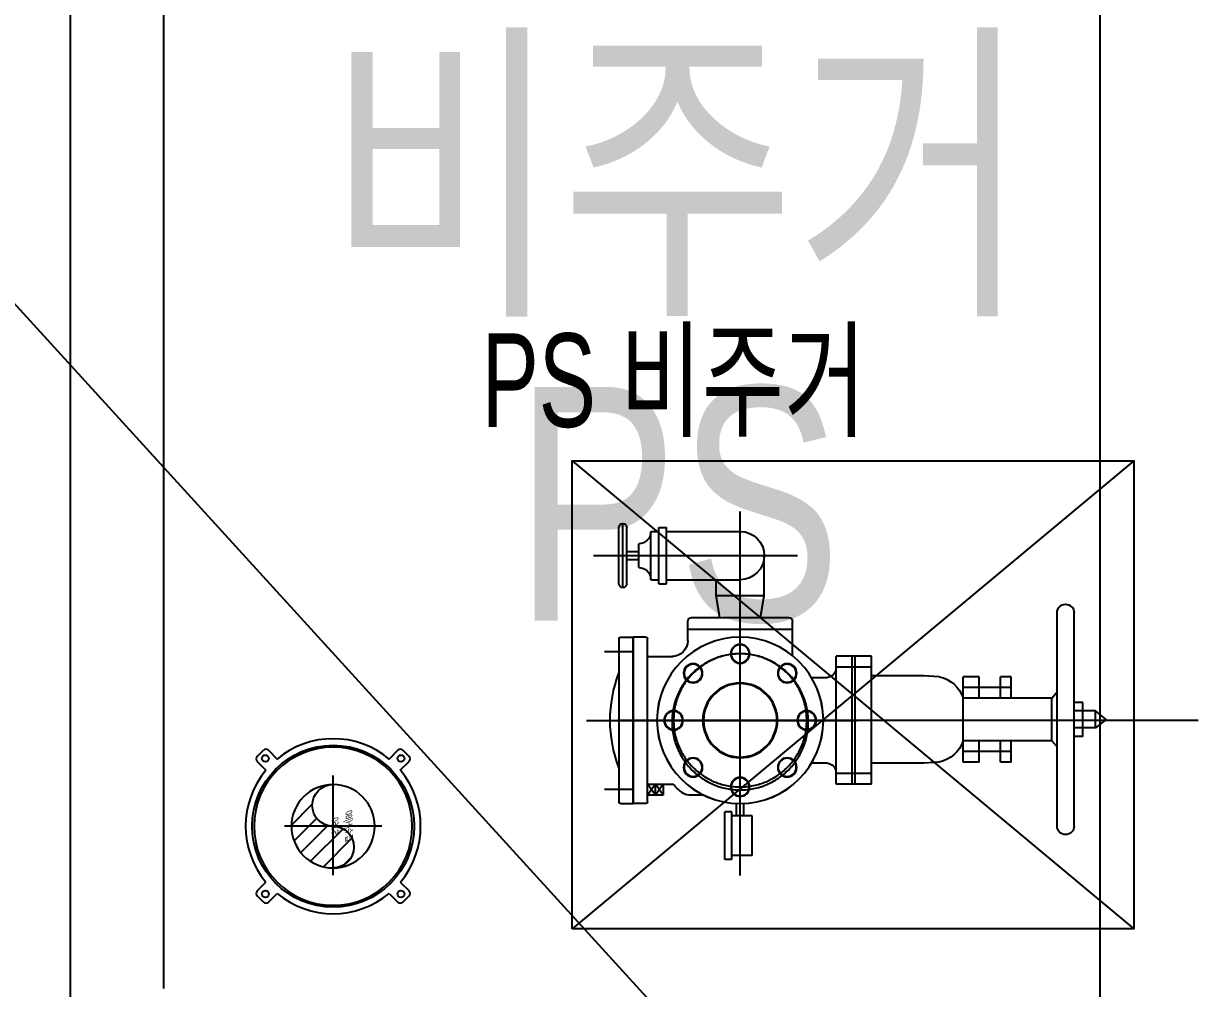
# Model space of a CAD drawing. Header units: millimetres. Extents: x 0 to 1390178, y 0 to 110113.
# Drawn here: x 552522 to 553780, y 32901 to 33932 of the extents above; entities that cross this region are included whole.
import ezdxf
from ezdxf.enums import TextEntityAlignment as Align
from ezdxf.xclip import XClip

# ---------------------------------------------------------------- set-up
doc = ezdxf.new("R2010")
doc.units = ezdxf.units.MM
doc.header["$LTSCALE"] = 100
doc.header["$XCLIPFRAME"] = 0
doc.linetypes.add('X - 평면도$0$CEN', pattern=[62, 60, -1, 0, -1])
doc.linetypes.add('X - 평면도$0$CENTER', pattern=[65, 60, -2, 1, -2])
doc.layers.get('DEFPOINTS').update_dxf_attribs({"color": 145})
for name, color, linetype in [('AA-XXXX-TEXT', 3, 'Continuous'), ('X - 평면도$0$A-CEN', 1, 'X - 평면도$0$CEN'), ('X - 평면도$0$AA-WAXM-CONC', 2, 'Continuous'), ('X - 평면도$0$AA-XXXX-CNTL', 1, 'X - 평면도$0$CEN'), ('X - 평면도$0$CENTER', 1, 'X - 평면도$0$CENTER'), ('X - 평면도$0$슬리브', 7, 'Continuous')]:
    doc.layers.add(name, color=color, linetype=linetype)
doc.layers.add('X - 평면도$0$DEFPOINT', color=163, linetype='Continuous', plot=False)
doc.styles.add('HAUD01', font='Dotum.ttf')
doc.styles.add('X - 평면도$0$HAUD01', font='Dotum.ttf')
doc.styles.add('X - 평면도$0$휴먼', font='', dxfattribs={"width": 0.65})
doc.styles.get('X - 평면도$0$휴먼').set_extended_font_data('Expo M')

# ---------------------------------------------------------------- blocks, each defined once
blk = doc.blocks.new('*U842')
at = {"color": 0}
for p, q in [((-8.4, 106.3), (-8.4, 93.1)), ((-4.7, 110.1), (4.7, 110.1)), ((8.4, 106.3), (8.4, 93.1)), ((-110.1, 4.7), (-110.1, -4.7)), ((-106.3, 8.4), (-93.1, 8.4)), ((93.1, 8.4), (106.3, 8.4)), ((110.1, -4.7), (110.1, 4.7)), ((-106.3, -8.4), (-93.1, -8.4)), ((93.1, -8.4), (106.3, -8.4)), ((-8.4, -93.1), (-8.4, -106.3)), ((8.4, -93.1), (8.4, -106.3)), ((-4.7, -110.1), (4.7, -110.1))]:
    blk.add_line(p, q, dxfattribs=at)
for centre, radius in [((0, 102.4), 3.67), ((0, 0), 86.5), ((-102.4, 0), 3.67), ((102.4, 0), 3.67), ((0, -102.4), 3.67)]:
    blk.add_circle(centre, radius, dxfattribs=at)
for centre, radius, start, end in [((-4.7, 106.3), 3.74, 90, 180), ((4.7, 106.3), 3.74, 0, 90), ((0, 0), 93.5, 95.1636, 174.8364), ((0, 0), 93.5, 5.1636, 84.8364), ((-106.3, 4.7), 3.74, 90, 180), ((106.3, 4.7), 3.74, 0, 90), ((-106.3, -4.7), 3.74, 180, 270), ((0, 0), 93.5, 185.1636, 264.8364), ((0, 0), 93.5, 275.1636, 354.8364), ((106.3, -4.7), 3.74, 270, 0), ((-4.7, -106.3), 3.74, 180, 270), ((4.7, -106.3), 3.74, 270, 0)]:
    blk.add_arc(centre, radius, start, end, dxfattribs=at)
blk = doc.blocks.new('*X844')
at = {"color": 0}
for p, q in [((2879.542, 10374.874), (2880.226, 10375.558)), ((2879.581, 10375.355), (2879.765, 10375.538)), ((2879.674, 10374.564), (2880.454, 10375.344)), ((2879.882, 10374.33), (2880.531, 10374.979)), ((2880.163, 10374.169), (2880.706, 10374.712)), ((2880.542, 10374.106), (2881.042, 10374.606))]:
    blk.add_line(p, q, dxfattribs=at)
blk = doc.blocks.new('X - 평면도$0$b-sec')
at = {"color": 1}
for p, q in [((0, 1.086), (0, -0.081)), ((-0.587, 0.5), (0.608, 0.5))]:
    blk.add_line(p, q, dxfattribs=at)
at = {"color": 0}
blk.add_circle((0, 0.5), 0.5, dxfattribs=at)
at = {"color": 1}
for centre, start, end in [((-0.25, 0.5), 0, 180), ((0.25, 0.5), 180, 0)]:
    blk.add_arc(centre, 0.25, start, end, dxfattribs=at)
at = {"color": 1, "xscale": 0.5, "yscale": 0.5, "zscale": 0.5}
blk.add_blockref('*X844', (-1440.257, -5187.053), dxfattribs=at)
blk = doc.blocks.new('X - 평면도$0$A$C03A3519A')
at = {"layer": 'X - 평면도$0$슬리브'}
blk.add_circle((0, 0), 84.5, dxfattribs=at)
at = {"layer": 'X - 평면도$0$슬리브', "xscale": -1, "rotation": 224.9999999994105}
blk.add_blockref('*U842', (0, 0), dxfattribs=at)
at = {"layer": 'X - 평면도$0$슬리브', "xscale": 89.1, "yscale": 89.1, "zscale": 89.1}
blk.add_blockref('X - 평면도$0$b-sec', (0, -44.6), dxfattribs=at)
at = {"layer": 'X - 평면도$0$슬리브', "style": 'X - 평면도$0$휴먼', "oblique": 20, "width": 0.8}
for s, p in [('급수[H]80', (-17.7, 13.3, 0)), ('S150', (-10.3, -1.5))]:
    blk.add_text(s, height=7.03, dxfattribs=at).set_placement(p)
blk = doc.blocks.new('X - 평면도$0$os80e')
at = {"color": 0}
for p, q in [((-146.7, 507.4), (-156.9, 494.5)), ((-146.7, 507.4), (-136.4, 494.5)), ((-156.9, 494.5), (-156.9, 468.9)), ((-156.9, 494.5), (-136.4, 494.5)), ((-136.4, 494.5), (-136.4, 468.9)), ((-274.9, 468.9), (-18.5, 468.9)), ((-167.2, 479.2), (-167.2, 468.9)), ((-167.2, 479.2), (-126.2, 479.2)), ((-126.2, 479.2), (-126.2, 468.9)), ((-274.9, 448.4), (-18.5, 448.4)), ((-172.3, 442), (-179.7, 448.4)), ((-172.3, 442), (-172.3, 335.4)), ((-172.3, 442), (-121, 442)), ((-121, 442), (-113.7, 448.4)), ((-121, 442), (-121, 335.4)), ((-198, 393.1), (-198, 380.3)), ((-198, 393.1), (-172.3, 393.1)), ((-185.1, 393.1), (-185.1, 335.4)), ((-121, 393.1), (-95.4, 393.1)), ((-108.2, 393.1), (-108.2, 335.4)), ((-95.4, 393.1), (-95.4, 380.3)), ((-198, 380.3), (-172.3, 380.3)), ((-121, 380.3), (-95.4, 380.3)), ((-198, 354.7), (-172.3, 354.7)), ((-198, 354.7), (-198, 335.4)), ((-121, 354.7), (-95.4, 354.7)), ((-95.4, 354.7), (-95.4, 335.4)), ((-198, 335.4), (-172.3, 335.4)), ((-172.3, 335.4), (-121, 335.4)), ((-121, 335.4), (-95.4, 335.4)), ((-198, 306.8), (-199.1, 287.6)), ((-95.4, 306.8), (-94.3, 287.6)), ((-199.1, 287.6), (-199.1, 225.1)), ((-94.3, 287.6), (-94.3, 225.1)), ((-224.7, 225.1), (-70.8, 225.1)), ((-224.7, 225.1), (-224.7, 182.8)), ((-211.9, 225.1), (-211.9, 182.8)), ((-83.7, 225.1), (-83.7, 182.8)), ((-70.8, 225.1), (-70.8, 182.8)), ((-224.7, 205.8), (-70.8, 205.8)), ((-224.7, 202), (-70.8, 202)), ((-224.7, 182.8), (-70.8, 182.8)), ((-199.1, 172.4), (-199.1, 153.2)), ((-96.5, 172.4), (-96.5, 153.2))]:
    blk.add_line(p, q, dxfattribs=at)
for centre, radius in [((-147.8, 67.4), 100), ((-147.8, 147.4), 10.9), ((-204.3, 123.9), 10.9), ((-91.2, 123.9), 10.9), ((-147.8, 67.4), 44.1), ((-227.8, 67.4), 10.9), ((-67.8, 67.4), 10.9), ((-204.3, 10.8), 10.9), ((-91.2, 10.8), 10.9), ((-147.8, -12.6), 10.9)]:
    blk.add_circle(centre, radius, dxfattribs=at)
for centre, radius, start, end in [((-274.9, 458.6), 10.3, 90, 270), ((-18.5, 458.6), 10.3, 270, 90), ((-160.2, 298.7), 38.7, 108.3335, 167.9167), ((-133.2, 298.7), 38.7, 12.0833, 71.6665), ((-211.8, 170.1), 12.9, 10.1778, 77.5123), ((-83.7, 170.1), 12.9, 102.4877, 169.8222)]:
    blk.add_arc(centre, radius, start, end, dxfattribs=at)
at = {"layer": 'X - 평면도$0$CENTER', "color": 1}
blk.add_line((-147.8, 618), (-147.8, -79.9), dxfattribs=at)
blk.add_circle((-149.6, 67.4), 81.9, dxfattribs=at)
blk = doc.blocks.new('X - 평면도$0$AL80P')
at = {"color": 0}
for p, q in [((77.6, 63.1), (119, 63.1)), ((109.5, -63.1), (109.5, 63.1)), ((123.8, -58.3), (123.8, 58.3)), ((123.8, 24.3), (149.8, 29)), ((149.8, 29), (198.1, 29)), ((149.8, 29), (149.8, -29)), ((-162.4, 14.3), (-162.4, -10)), ((-162.4, 14.3), (-114.8, 14.3)), ((-114.8, 14.3), (-114.8, -10)), ((-114.8, 4.3), (-99.9, 4.3)), ((169, -88.4), (169, 0)), ((227.1, -88.4), (227.1, 0)), ((-167.1, -10), (-110, -10)), ((-167.1, -10), (-167.1, -18.6)), ((-114.8, -4.3), (-99.9, -4.3)), ((-110, -10), (-110, -18.6)), ((-167.1, -18.6), (-110, -18.6)), ((123.8, -24.3), (149.8, -29)), ((149.8, -29), (169, -29)), ((-89.8, -44.1), (-89.8, -61.1)), ((95.8, -63.1), (119, -63.1)), ((-76.8, -111.4), (-76.8, -80.7)), ((76.8, -111.4), (76.8, -80.7)), ((-76.8, -92.4), (-89.8, -92.4)), ((-89.8, -92.4), (-89.8, -111.4)), ((-89.8, -92.4), (-76.8, -101.9)), ((-76.8, -92.4), (-89.8, -101.9)), ((164.3, -88.4), (231.9, -88.4)), ((164.3, -97.9), (164.3, -88.4)), ((164.3, -97.9), (231.9, -97.9)), ((169, -107.4), (169, -97.9)), ((227.1, -107.4), (227.1, -97.9)), ((231.9, -97.9), (231.9, -88.4)), ((-98.1, -111.4), (98.1, -111.4)), ((-89.8, -101.9), (-76.8, -101.9)), ((-89.8, -101.9), (-76.8, -111.4)), ((-76.8, -101.9), (-89.8, -111.4)), ((169, -107.4), (227.1, -107.4)), ((-100, -113.3), (-100, -128.6)), ((100, -113.3), (100, -128.6)), ((183.8, -121.7), (212.4, -121.7)), ((193.3, -136.2), (193.3, -121.7)), ((202.9, -136.2), (202.9, -121.7)), ((-100, -128.6), (100, -128.6)), ((100, -128.6), (-100, -128.6)), ((-100, -143.8), (-100, -128.6)), ((100, -143.8), (100, -128.6)), ((164.3, -136.2), (231.9, -136.2)), ((98.1, -145.7), (-98.1, -145.7)), ((164.3, -145.7), (231.9, -145.7))]:
    blk.add_line(p, q, dxfattribs=at)
for centre, radius in [((0, 0), 100), ((0, 80), 11.5), ((-56.6, 56.6), 11.5), ((56.6, 56.6), 11.5), ((0, 0), 45), ((-80, 0), 11.5), ((80, 0), 11.5), ((-56.6, -56.6), 11.5), ((56.6, -56.6), 11.5), ((0, -80), 11.5)]:
    blk.add_circle(centre, radius, dxfattribs=at)
for centre, radius, start, end in [((119, 58.3), 4.76, 0, 90), ((198.1, 0), 29, 0, 180), ((-75.5, -61.1), 14.3, 180, 218.996), ((0, 0), 111.4, 218.996, 226.4168), ((95.8, -82.1), 19, 90, 180), ((119, -58.3), 4.76, 270, 0), ((-98.1, -113.3), 1.9, 90, 180), ((98.1, -113.3), 1.9, 0, 90), ((169.5, -121.7), 14.3, 0, 90), ((226.7, -121.7), 14.3, 90, 180), ((164.3, -141), 4.76, 90, 270), ((231.9, -141), 4.76, 270, 90), ((-98.1, -143.8), 1.9, 180, 270), ((0, 0), 156.3, 248.7515, 291.2485), ((98.1, -143.8), 1.9, 270, 0)]:
    blk.add_arc(centre, radius, start, end, dxfattribs=at)
at = {"layer": 'X - 평면도$0$CENTER'}
for p, q in [((0, -184.8), (0, 140.1)), ((0, 100), (0, -100)), ((198.1, -176.2), (198.1, 69.1)), ((-186.5, 0), (-67.1, 0)), ((-67.1, 0), (251.2, 0)), ((0, -77.1), (0, -128.6)), ((-82.9, -162.9), (-82.9, -128.6)), ((0, -169.3), (0, -128.6)), ((82.9, -162.9), (82.9, -128.6)), ((159.5, -141), (236.7, -141))]:
    blk.add_line(p, q, dxfattribs=at)
blk.add_circle((0, 0), 80, dxfattribs=at)
blk = doc.blocks.new('X - 평면도$0$2F PL')
at = {"layer": 'DEFPOINTS'}
blk.add_line((0, 0), (-19177.2, 21040.9), dxfattribs=at)
at = {"layer": 'X - 평면도$0$A-CEN'}
blk.add_line((-14817.2, 13150.9), (-14817.2, 18490.9), dxfattribs=at)
at = {"layer": 'X - 평면도$0$AA-WAXM-CONC'}
blk.add_line((-14717.2, 15590.9), (-14717.2, 16890.9), dxfattribs=at)
at = {"layer": 'X - 평면도$0$DEFPOINT', "ltscale": 2}
for p, q in [((-13680.9, 16154.7), (-14280.9, 15654.7)), ((-14280.9, 16154.7), (-13680.9, 15654.7))]:
    blk.add_line(p, q, dxfattribs=at)
blk.add_lwpolyline([(-14280.9, 15654.7), (-14280.9, 16154.7), (-13680.9, 16154.7), (-13680.9, 15654.7), (-14280.9, 15654.7)], close=True, dxfattribs=at)
at = {"layer": 'X - 평면도$0$DEFPOINT', "ltscale": 3, "xscale": -0.888888888063713, "yscale": 0.8888888880610462, "zscale": 0.888888888888889, "rotation": 270.0001403523827}
for name, p in [('X - 평면도$0$AL80P', (-14101.5, 15877.4)), ('X - 평면도$0$os80e', (-14161.4, 16008.8))]:
    blk.add_blockref(name, p, dxfattribs=at)
at = {"layer": 'X - 평면도$0$DEFPOINT', "xscale": -1, "rotation": 270}
blk.add_blockref('X - 평면도$0$A$C03A3519A', (-14536.4, 15764.3), dxfattribs=at)
at = {"layer": 'X - 평면도$0$DEFPOINT', "style": 'X - 평면도$0$HAUD01', "width": 0.7}
blk.add_text('PS 비주거', height=100, dxfattribs=at).set_placement((-14172.2, 16240.9), align=Align.MIDDLE_CENTER)
blk = doc.blocks.new('X - 평면도', base_point=(-475.4, -286.7))
at = {"layer": 'X - 평면도$0$AA-XXXX-CNTL'}
blk.add_line((824922, 68689.6), (824922, 42623.1), dxfattribs=at)
blk.add_blockref('X - 평면도$0$2F PL', (838639.2, 33202.2))

msp = doc.modelspace()

# ---------------------------------------------------------------- block references
ref = msp.add_blockref('X - 평면도', (-271725.3, -16179.1))
XClip(ref).set_block_clipping_path([(775249.9173510048, 15892.4063044167), (859249.9173510048, 75292.4063044167)])

# ---------------------------------------------------------------- next in the draw order: texts
at = {"layer": 'AA-XXXX-TEXT', "style": 'HAUD01', "width": 0.8}
for s, p in [('비주거', (553221.3, 33770.6)), ('PS', (553221.3, 33418.6))]:
    msp.add_text(s, height=250, dxfattribs=at).set_placement(p, align=Align.MIDDLE_CENTER)

doc.saveas('drawing.dxf')
